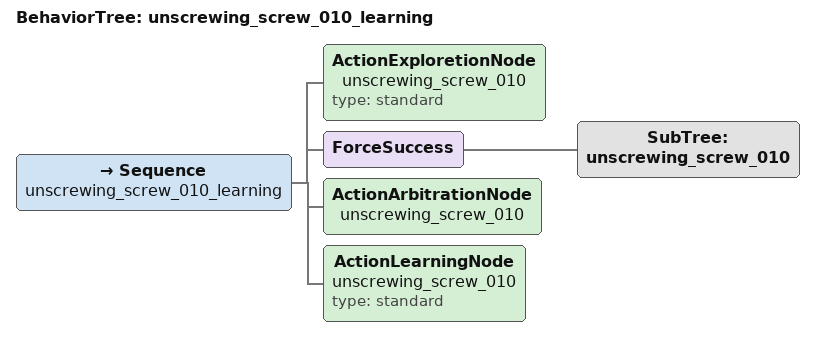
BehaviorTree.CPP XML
<?xml version="1.0"?>
<root BTCPP_format="4">
  <BehaviorTree ID="unscrewing_screw_010_learning">
    <Sequence name="unscrewing_screw_010_learning">

      <ActionExploretionNode name="unscrewing_screw_010" type="standard"/>
      <ForceSuccess>
        <SubTree ID='unscrewing_screw_010'/>
      </ForceSuccess>
      <ActionArbitrationNode name="unscrewing_screw_010"/>
      <ActionLearningNode    name="unscrewing_screw_010" type="standard"/>

    </Sequence>
  </BehaviorTree>
</root>
